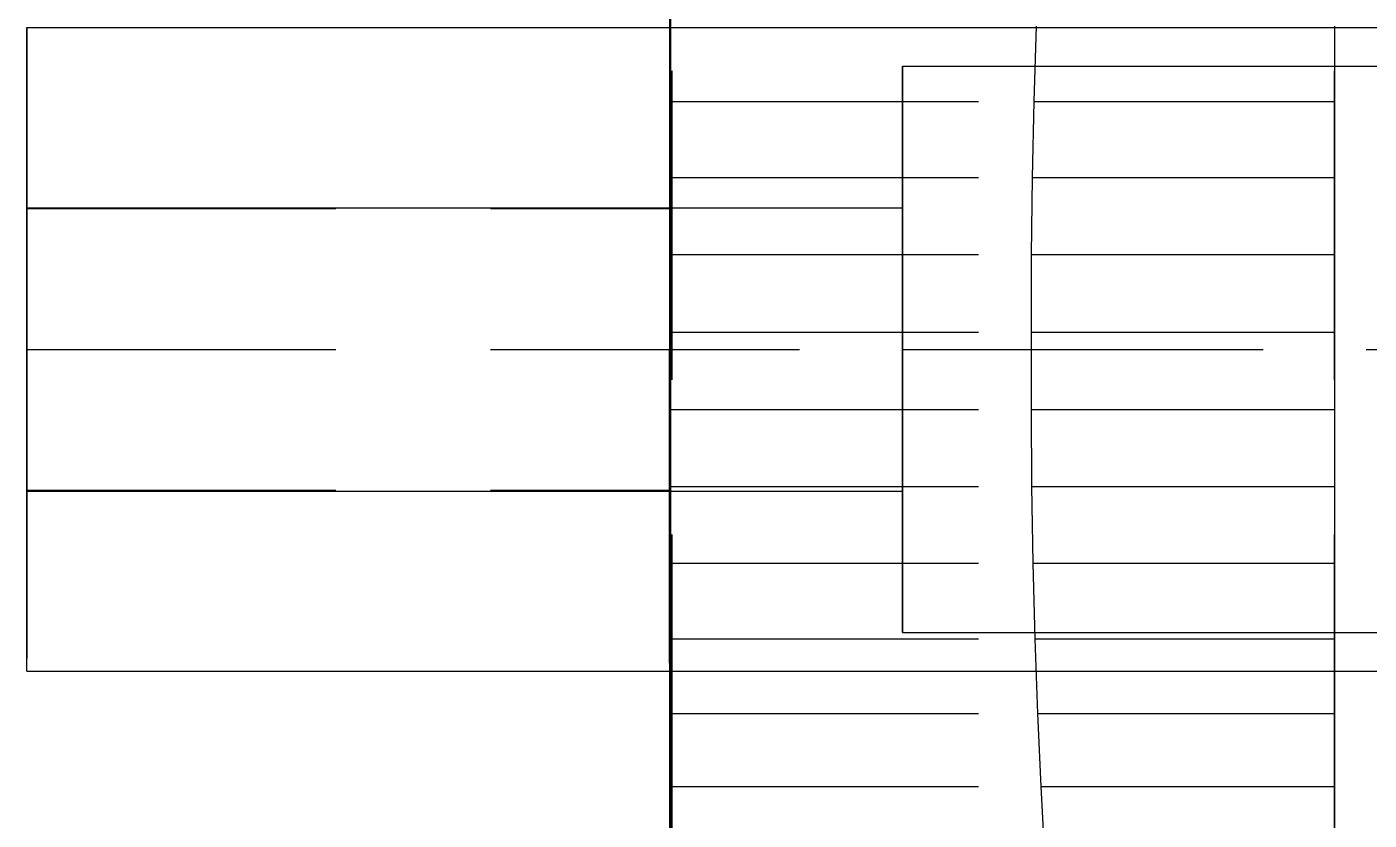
# Model space of a CAD drawing. Header units: millimetres. Extents: x 5 to 430, y 5 to 292.
# Drawn here: x 133.56 to 143.98, y 223.59 to 229.75 of the extents above; entities that cross this region are included whole.
import ezdxf

# ---------------------------------------------------------------- set-up
doc = ezdxf.new("R2010")
doc.units = ezdxf.units.MM
doc.linetypes.add('HIDDEN', pattern=[3.6, 2.4, -1.2])
doc.layers.add('HIDDEN', color=8, linetype='HIDDEN')
doc.layers.add('VISIBLE', color=7, linetype='CONTINUOUS')

msp = doc.modelspace()

# ---------------------------------------------------------------- linework, layer by layer
at = {"layer": 'HIDDEN'}
for p, q in [((138.566583, 205.406177), (138.566583, 241.906177)), ((143.710583, 205.406177), (143.710583, 241.906177)), ((138.546583, 239.065177), (138.546583, 228.336721)), ((138.546583, 239.065177), (138.546583, 228.336721)), ((138.546583, 239.065177), (138.546583, 228.336721)), ((138.546583, 239.065177), (138.546583, 228.336721)), ((138.546583, 239.065177), (138.546583, 228.336721)), ((138.546583, 239.065177), (138.546583, 228.336721)), ((138.546583, 239.065177), (138.546583, 228.336721)), ((138.546583, 239.065177), (138.546583, 228.336721)), ((138.556583, 215.421177), (138.556583, 239.065177)), ((138.556583, 217.348177), (138.556583, 237.138177)), ((138.566583, 205.406177), (138.566583, 236.906177)), ((133.556583, 229.743177), (133.556583, 227.243177)), ((133.556583, 229.743177), (133.556583, 227.243177)), ((133.556583, 229.743177), (133.556583, 227.243177)), ((133.556583, 229.743177), (133.556583, 227.243177)), ((138.546583, 229.753194), (138.546583, 229.169124)), ((141.393741, 229.753194), (141.375686, 229.169124)), ((143.710583, 229.753194), (143.710583, 229.169124)), ((140.356583, 229.443177), (140.356583, 227.243177)), ((140.356583, 229.443177), (140.356583, 227.243177)), ((138.546583, 229.169124), (138.546583, 228.576907)), ((138.546583, 229.169124), (141.375686, 229.169124)), ((141.375686, 229.169124), (141.362419, 228.576907)), ((141.375686, 229.169124), (143.710583, 229.169124)), ((143.710583, 229.169124), (143.710583, 228.576907)), ((138.546583, 228.576907), (138.546583, 227.979047)), ((138.546583, 228.576907), (141.362419, 228.576907)), ((141.362419, 228.576907), (141.356583, 227.979047)), ((141.362419, 228.576907), (143.710583, 228.576907)), ((143.710583, 228.576907), (143.710583, 227.979047)), ((133.556583, 226.143177), (133.556583, 228.343177)), ((133.556583, 228.343177), (133.556583, 227.243177)), ((133.556583, 226.143177), (133.556583, 228.343177)), ((133.556583, 228.343177), (133.556583, 227.243177)), ((133.556583, 228.343177), (133.556583, 227.243177)), ((133.556583, 226.143177), (133.556583, 228.343177)), ((133.556583, 226.143177), (133.556583, 228.343177)), ((133.556583, 228.343177), (133.556583, 227.243177)), ((133.556583, 226.143177), (133.556583, 228.343177)), ((133.556583, 228.343177), (133.556583, 227.243177)), ((133.556583, 228.343177), (133.556583, 227.243177)), ((133.556583, 226.143177), (133.556583, 228.343177)), ((133.556583, 228.343177), (133.556583, 227.243177)), ((133.556583, 226.143177), (133.556583, 228.343177)), ((133.556583, 228.343177), (133.556583, 227.243177)), ((133.556583, 228.343177), (133.556583, 227.243177)), ((133.556583, 226.143177), (133.556583, 228.343177)), ((133.556583, 226.143177), (133.556583, 228.343177)), ((133.556583, 228.343177), (133.556583, 227.243177)), ((133.556583, 226.143177), (133.556583, 228.343177)), ((133.556583, 228.343177), (133.556583, 227.243177)), ((133.556583, 228.343177), (133.556583, 227.243177)), ((133.556583, 226.143177), (133.556583, 228.343177)), ((133.556583, 228.343177), (133.556583, 227.243177)), ((133.556583, 226.143177), (133.556583, 228.343177)), ((133.556583, 228.343177), (133.556583, 227.243177)), ((133.556583, 228.343177), (133.556583, 227.243177)), ((133.556583, 226.143177), (133.556583, 228.343177)), ((133.556583, 226.143177), (133.556583, 228.343177)), ((133.556583, 228.343177), (133.556583, 227.243177)), ((133.556583, 226.143177), (133.556583, 228.343177)), ((133.556583, 228.343177), (133.556583, 227.243177)), ((133.556583, 228.343177), (133.556583, 227.243177)), ((133.556583, 226.143177), (133.556583, 228.343177)), ((133.556583, 228.343177), (133.556583, 227.243177)), ((133.556583, 226.143177), (133.556583, 228.343177)), ((133.556583, 228.343177), (133.556583, 227.243177)), ((133.556583, 228.343177), (133.556583, 227.243177)), ((133.556583, 226.143177), (133.556583, 228.343177)), ((133.556583, 226.143177), (133.556583, 228.343177)), ((133.556583, 228.343177), (133.556583, 227.243177)), ((133.556583, 226.143177), (133.556583, 228.343177)), ((133.556583, 228.343177), (133.556583, 227.243177)), ((133.556583, 228.343177), (133.556583, 227.243177)), ((133.556583, 228.336721), (138.546583, 228.336721)), ((133.556583, 228.336721), (138.546583, 228.336721)), ((133.556583, 228.336721), (138.546583, 228.336721)), ((133.556583, 228.336721), (138.546583, 228.336721)), ((133.556583, 228.336721), (138.546583, 228.336721)), ((133.556583, 228.336721), (138.546583, 228.336721)), ((133.556583, 228.336721), (138.546583, 228.336721)), ((133.556583, 228.336721), (138.546583, 228.336721)), ((138.546583, 228.336721), (138.546583, 227.243177)), ((138.546583, 228.336721), (138.546583, 226.149633)), ((138.546583, 228.336721), (138.546583, 227.243177)), ((138.546583, 228.336721), (138.546583, 226.149633)), ((138.546583, 228.336721), (138.546583, 227.243177)), ((138.546583, 228.336721), (138.546583, 226.149633)), ((138.546583, 228.336721), (138.546583, 227.243177)), ((138.546583, 228.336721), (138.546583, 226.149633)), ((138.546583, 228.336721), (138.546583, 227.243177)), ((138.546583, 228.336721), (138.546583, 226.149633)), ((138.546583, 228.336721), (138.546583, 227.243177)), ((138.546583, 228.336721), (138.546583, 226.149633)), ((138.546583, 228.336721), (138.546583, 227.243177)), ((138.546583, 228.336721), (138.546583, 226.149633)), ((138.546583, 228.336721), (138.546583, 227.243177)), ((138.546583, 228.336721), (138.546583, 226.149633)), ((140.356583, 226.143177), (140.356583, 228.343177)), ((140.356583, 228.343177), (140.356583, 227.243177)), ((140.356583, 226.143177), (140.356583, 228.343177)), ((140.356583, 228.343177), (140.356583, 227.243177)), ((140.356583, 226.143177), (140.356583, 228.343177)), ((140.356583, 228.343177), (140.356583, 227.243177)), ((140.356583, 226.143177), (140.356583, 228.343177)), ((140.356583, 228.343177), (140.356583, 227.243177)), ((140.356583, 226.143177), (140.356583, 228.343177)), ((140.356583, 228.343177), (140.356583, 227.243177)), ((140.356583, 226.143177), (140.356583, 228.343177)), ((140.356583, 228.343177), (140.356583, 227.243177)), ((140.356583, 226.143177), (140.356583, 228.343177)), ((140.356583, 228.343177), (140.356583, 227.243177)), ((140.356583, 226.143177), (140.356583, 228.343177)), ((140.356583, 228.343177), (140.356583, 227.243177)), ((140.356583, 226.143177), (140.356583, 228.343177)), ((140.356583, 228.343177), (140.356583, 227.243177)), ((140.356583, 226.143177), (140.356583, 228.343177)), ((140.356583, 228.343177), (140.356583, 227.243177)), ((140.356583, 226.143177), (140.356583, 228.343177)), ((140.356583, 228.343177), (140.356583, 227.243177)), ((140.356583, 226.143177), (140.356583, 228.343177)), ((140.356583, 228.343177), (140.356583, 227.243177)), ((140.356583, 226.143177), (140.356583, 228.343177)), ((140.356583, 228.343177), (140.356583, 227.243177)), ((140.356583, 226.143177), (140.356583, 228.343177)), ((140.356583, 228.343177), (140.356583, 227.243177)), ((140.356583, 226.143177), (140.356583, 228.343177)), ((140.356583, 228.343177), (140.356583, 227.243177)), ((140.356583, 226.143177), (140.356583, 228.343177)), ((140.356583, 228.343177), (140.356583, 227.243177)), ((140.356583, 226.143177), (140.356583, 228.343177)), ((140.356583, 228.343177), (140.356583, 227.243177)), ((140.356583, 226.143177), (140.356583, 228.343177)), ((140.356583, 228.343177), (140.356583, 227.243177)), ((140.356583, 226.143177), (140.356583, 228.343177)), ((140.356583, 228.343177), (140.356583, 227.243177)), ((140.356583, 226.143177), (140.356583, 228.343177)), ((140.356583, 228.343177), (140.356583, 227.243177)), ((140.356583, 226.143177), (140.356583, 228.343177)), ((140.356583, 228.343177), (140.356583, 227.243177)), ((140.356583, 226.143177), (140.356583, 228.343177)), ((140.356583, 228.343177), (140.356583, 227.243177)), ((140.356583, 226.143177), (140.356583, 228.343177)), ((140.356583, 228.343177), (140.356583, 227.243177)), ((140.356583, 226.143177), (140.356583, 228.343177)), ((140.356583, 228.343177), (140.356583, 227.243177)), ((138.546583, 227.979047), (138.546583, 227.378074)), ((138.546583, 227.979047), (141.356583, 227.979047)), ((141.356583, 227.979047), (141.356583, 227.378074)), ((141.356583, 227.979047), (143.710583, 227.979047)), ((143.710583, 227.979047), (143.710583, 227.378074)), ((138.546583, 227.378074), (138.546583, 226.776531)), ((138.546583, 227.378074), (141.356583, 227.378074)), ((141.356583, 227.378074), (141.356583, 226.776531)), ((141.356583, 227.378074), (143.710583, 227.378074)), ((143.710583, 227.378074), (143.710583, 226.776531)), ((133.556583, 227.243177), (133.556583, 226.143177)), ((133.556583, 227.243177), (140.356583, 227.243177)), ((133.556583, 227.243177), (133.556583, 226.143177)), ((133.556583, 227.243177), (140.356583, 227.243177)), ((133.556583, 227.243177), (133.556583, 226.143177)), ((133.556583, 227.243177), (140.356583, 227.243177)), ((133.556583, 227.243177), (133.556583, 224.743177)), ((133.556583, 227.243177), (153.556583, 227.243177)), ((133.556583, 227.243177), (133.556583, 226.143177)), ((133.556583, 227.243177), (140.356583, 227.243177)), ((133.556583, 227.243177), (133.556583, 226.143177)), ((133.556583, 227.243177), (140.356583, 227.243177)), ((133.556583, 227.243177), (133.556583, 226.143177)), ((133.556583, 227.243177), (140.356583, 227.243177)), ((133.556583, 227.243177), (133.556583, 226.143177)), ((133.556583, 227.243177), (140.356583, 227.243177)), ((133.556583, 227.243177), (133.556583, 226.143177)), ((133.556583, 227.243177), (140.356583, 227.243177)), ((133.556583, 227.243177), (133.556583, 226.143177)), ((133.556583, 227.243177), (140.356583, 227.243177)), ((133.556583, 227.243177), (133.556583, 224.743177)), ((133.556583, 227.243177), (153.556583, 227.243177)), ((133.556583, 227.243177), (133.556583, 226.143177)), ((133.556583, 227.243177), (140.356583, 227.243177)), ((133.556583, 227.243177), (133.556583, 226.143177)), ((133.556583, 227.243177), (140.356583, 227.243177)), ((133.556583, 227.243177), (133.556583, 226.143177)), ((133.556583, 227.243177), (140.356583, 227.243177)), ((133.556583, 227.243177), (133.556583, 226.143177)), ((133.556583, 227.243177), (140.356583, 227.243177)), ((133.556583, 227.243177), (133.556583, 226.143177)), ((133.556583, 227.243177), (140.356583, 227.243177)), ((133.556583, 227.243177), (133.556583, 226.143177)), ((133.556583, 227.243177), (140.356583, 227.243177)), ((133.556583, 227.243177), (133.556583, 224.743177)), ((133.556583, 227.243177), (153.556583, 227.243177)), ((133.556583, 227.243177), (133.556583, 226.143177)), ((133.556583, 227.243177), (140.356583, 227.243177)), ((133.556583, 227.243177), (133.556583, 226.143177)), ((133.556583, 227.243177), (140.356583, 227.243177)), ((133.556583, 227.243177), (133.556583, 226.143177)), ((133.556583, 227.243177), (140.356583, 227.243177)), ((133.556583, 227.243177), (133.556583, 226.143177)), ((133.556583, 227.243177), (140.356583, 227.243177)), ((133.556583, 227.243177), (133.556583, 226.143177)), ((133.556583, 227.243177), (140.356583, 227.243177)), ((133.556583, 227.243177), (133.556583, 226.143177)), ((133.556583, 227.243177), (140.356583, 227.243177)), ((133.556583, 227.243177), (133.556583, 224.743177)), ((133.556583, 227.243177), (153.556583, 227.243177)), ((133.556583, 227.243177), (133.556583, 226.143177)), ((133.556583, 227.243177), (140.356583, 227.243177)), ((133.556583, 227.243177), (133.556583, 226.143177)), ((133.556583, 227.243177), (140.356583, 227.243177)), ((133.556583, 227.243177), (133.556583, 226.143177)), ((133.556583, 227.243177), (140.356583, 227.243177)), ((138.546583, 227.243177), (138.546583, 226.149633)), ((138.546583, 227.243177), (138.546583, 224.805857)), ((138.546583, 224.805857), (138.546583, 227.243177)), ((138.546583, 227.243177), (138.546583, 226.170756)), ((138.546583, 226.170756), (138.546583, 227.243177)), ((138.546583, 227.243177), (138.546583, 226.170756)), ((138.546583, 226.170756), (138.546583, 227.243177)), ((138.546583, 227.243177), (138.546583, 226.149633)), ((138.546583, 227.243177), (138.546583, 226.170756)), ((138.546583, 226.170756), (138.546583, 227.243177)), ((138.546583, 227.243177), (138.546583, 226.170756)), ((138.546583, 226.170756), (138.546583, 227.243177)), ((138.546583, 227.243177), (138.546583, 226.149633)), ((138.546583, 227.243177), (138.546583, 224.805857)), ((138.546583, 224.805857), (138.546583, 227.243177)), ((138.546583, 227.243177), (138.546583, 226.170756)), ((138.546583, 226.170756), (138.546583, 227.243177)), ((138.546583, 227.243177), (138.546583, 226.170756)), ((138.546583, 226.170756), (138.546583, 227.243177)), ((138.546583, 227.243177), (138.546583, 226.149633)), ((138.546583, 227.243177), (138.546583, 226.170756)), ((138.546583, 226.170756), (138.546583, 227.243177)), ((138.546583, 227.243177), (138.546583, 226.170756)), ((138.546583, 226.170756), (138.546583, 227.243177)), ((138.546583, 227.243177), (138.546583, 226.149633)), ((138.546583, 227.243177), (138.546583, 224.805857)), ((138.546583, 224.805857), (138.546583, 227.243177)), ((138.546583, 227.243177), (138.546583, 226.170756)), ((138.546583, 226.170756), (138.546583, 227.243177)), ((138.546583, 227.243177), (138.546583, 226.170756)), ((138.546583, 226.170756), (138.546583, 227.243177)), ((138.546583, 227.243177), (138.546583, 226.149633)), ((138.546583, 227.243177), (138.546583, 226.170756)), ((138.546583, 226.170756), (138.546583, 227.243177)), ((138.546583, 227.243177), (138.546583, 226.170756)), ((138.546583, 226.170756), (138.546583, 227.243177)), ((138.546583, 227.243177), (138.546583, 226.149633)), ((138.546583, 227.243177), (138.546583, 224.805857)), ((138.546583, 224.805857), (138.546583, 227.243177)), ((138.546583, 227.243177), (138.546583, 226.170756)), ((138.546583, 226.170756), (138.546583, 227.243177)), ((138.546583, 227.243177), (138.546583, 226.170756)), ((138.546583, 226.170756), (138.546583, 227.243177)), ((138.546583, 227.243177), (138.546583, 226.149633)), ((138.546583, 227.243177), (138.546583, 226.170756)), ((138.546583, 226.170756), (138.546583, 227.243177)), ((138.546583, 227.243177), (138.546583, 226.170756)), ((138.546583, 226.170756), (138.546583, 227.243177)), ((140.356583, 227.243177), (140.356583, 225.043177)), ((140.356583, 227.243177), (140.356583, 226.143177)), ((140.356583, 227.243177), (140.356583, 225.043177)), ((140.356583, 227.243177), (140.356583, 226.143177)), ((140.356583, 227.243177), (140.356583, 226.143177)), ((140.356583, 227.243177), (140.356583, 226.143177)), ((140.356583, 227.243177), (140.356583, 226.143177)), ((140.356583, 227.243177), (140.356583, 226.143177)), ((140.356583, 227.243177), (140.356583, 226.143177)), ((140.356583, 227.243177), (140.356583, 226.143177)), ((140.356583, 227.243177), (140.356583, 226.143177)), ((140.356583, 227.243177), (140.356583, 226.143177)), ((140.356583, 227.243177), (140.356583, 226.143177)), ((140.356583, 227.243177), (140.356583, 226.143177)), ((140.356583, 227.243177), (140.356583, 226.143177)), ((140.356583, 227.243177), (140.356583, 226.143177)), ((140.356583, 227.243177), (140.356583, 226.143177)), ((140.356583, 227.243177), (140.356583, 226.143177)), ((140.356583, 227.243177), (140.356583, 226.143177)), ((140.356583, 227.243177), (140.356583, 226.143177)), ((140.356583, 227.243177), (140.356583, 226.143177)), ((140.356583, 227.243177), (140.356583, 226.143177)), ((140.356583, 227.243177), (140.356583, 226.143177)), ((140.356583, 227.243177), (140.356583, 226.143177)), ((140.356583, 227.243177), (140.356583, 226.143177)), ((140.356583, 227.243177), (140.356583, 226.143177)), ((140.356583, 227.243177), (150.356583, 227.243177)), ((140.356583, 227.243177), (150.356583, 227.243177)), ((138.546583, 226.776531), (138.546583, 226.176962)), ((138.546583, 226.776531), (141.356583, 226.776531)), ((141.356583, 226.776531), (141.358041, 226.176962)), ((141.356583, 226.776531), (143.710583, 226.776531)), ((143.710583, 226.776531), (143.710583, 226.176962)), ((133.556583, 226.149633), (138.546583, 226.149633)), ((133.556583, 226.149633), (138.546583, 226.149633)), ((133.556583, 226.149633), (138.546583, 226.149633)), ((133.556583, 226.149633), (138.546583, 226.149633)), ((133.556583, 226.149633), (138.546583, 226.149633)), ((133.556583, 226.149633), (138.546583, 226.149633)), ((133.556583, 226.149633), (138.546583, 226.149633)), ((133.556583, 226.149633), (138.546583, 226.149633)), ((138.546583, 226.176962), (138.546583, 225.581903)), ((138.546583, 226.176962), (141.358041, 226.176962)), ((138.546583, 226.149633), (138.546583, 215.421177)), ((138.546583, 226.149633), (138.546583, 215.421177)), ((138.546583, 226.149633), (138.546583, 215.421177)), ((138.546583, 226.149633), (138.546583, 215.421177)), ((138.546583, 226.149633), (138.546583, 215.421177)), ((138.546583, 226.149633), (138.546583, 215.421177)), ((138.546583, 226.149633), (138.546583, 215.421177)), ((138.546583, 226.149633), (138.546583, 215.421177)), ((141.358041, 226.176962), (141.369142, 225.581903)), ((141.358041, 226.176962), (143.710583, 226.176962)), ((143.710583, 226.176962), (143.710583, 225.581903)), ((138.546583, 225.581903), (138.546583, 224.993872)), ((138.546583, 225.581903), (141.369142, 225.581903)), ((141.369142, 225.581903), (141.385058, 224.993872)), ((141.369142, 225.581903), (143.710583, 225.581903)), ((143.710583, 225.581903), (143.710583, 224.993872)), ((138.546583, 224.993872), (138.546583, 224.415357)), ((138.546583, 224.993872), (141.385058, 224.993872)), ((141.385058, 224.993872), (141.405723, 224.415357)), ((141.385058, 224.993872), (143.710583, 224.993872)), ((143.710583, 224.993872), (143.710583, 224.415357)), ((138.546583, 224.415357), (138.546583, 223.848805)), ((138.546583, 224.415357), (141.405723, 224.415357)), ((141.405723, 224.415357), (141.431048, 223.848805)), ((141.405723, 224.415357), (143.710583, 224.415357)), ((143.710583, 224.415357), (143.710583, 223.848805)), ((138.546583, 223.848805), (138.546583, 223.296613)), ((138.546583, 223.848805), (141.431048, 223.848805)), ((141.431048, 223.848805), (141.460926, 223.296613)), ((141.431048, 223.848805), (143.710583, 223.848805)), ((143.710583, 223.848805), (143.710583, 223.296613))]:
    msp.add_line(p, q, dxfattribs=at)
at = {"layer": 'VISIBLE'}
for p, q in [((133.556583, 228.343177), (133.556583, 229.743177)), ((133.556583, 228.343177), (133.556583, 229.743177)), ((133.556583, 228.343177), (133.556583, 229.743177)), ((133.556583, 228.343177), (133.556583, 229.743177)), ((133.556583, 229.743177), (153.556583, 229.743177)), ((133.556583, 229.743177), (153.556583, 229.743177)), ((133.556583, 229.743177), (153.556583, 229.743177)), ((133.556583, 229.743177), (153.556583, 229.743177)), ((140.356583, 225.043177), (140.356583, 229.443177)), ((140.356583, 229.443177), (150.356583, 229.443177)), ((133.556583, 228.336721), (133.556583, 228.343177)), ((133.556583, 228.336721), (133.556583, 228.343177)), ((133.556583, 228.336721), (133.556583, 228.343177)), ((133.556583, 228.336721), (133.556583, 228.343177)), ((133.556583, 228.336721), (133.556583, 228.343177)), ((133.556583, 228.336721), (133.556583, 228.343177)), ((133.556583, 228.336721), (133.556583, 228.343177)), ((133.556583, 228.336721), (133.556583, 228.343177)), ((133.556583, 228.343177), (140.356583, 228.343177)), ((133.556583, 228.343177), (140.356583, 228.343177)), ((133.556583, 228.343177), (140.356583, 228.343177)), ((133.556583, 228.343177), (140.356583, 228.343177)), ((133.556583, 228.343177), (140.356583, 228.343177)), ((133.556583, 228.343177), (140.356583, 228.343177)), ((133.556583, 228.343177), (140.356583, 228.343177)), ((133.556583, 228.343177), (140.356583, 228.343177)), ((133.556583, 226.149633), (133.556583, 228.336721)), ((133.556583, 226.149633), (133.556583, 228.336721)), ((133.556583, 226.149633), (133.556583, 228.336721)), ((133.556583, 226.149633), (133.556583, 228.336721)), ((133.556583, 226.149633), (133.556583, 228.336721)), ((133.556583, 226.149633), (133.556583, 228.336721)), ((133.556583, 226.149633), (133.556583, 228.336721)), ((133.556583, 226.149633), (133.556583, 228.336721)), ((133.556583, 226.143177), (133.556583, 226.149633)), ((133.556583, 226.143177), (133.556583, 226.149633)), ((133.556583, 226.143177), (133.556583, 226.149633)), ((133.556583, 226.143177), (133.556583, 226.149633)), ((133.556583, 226.143177), (133.556583, 226.149633)), ((133.556583, 226.143177), (133.556583, 226.149633)), ((133.556583, 226.143177), (133.556583, 226.149633)), ((133.556583, 226.143177), (133.556583, 226.149633)), ((133.556583, 224.743177), (133.556583, 226.143177)), ((133.556583, 224.743177), (133.556583, 226.143177)), ((133.556583, 224.743177), (133.556583, 226.143177)), ((133.556583, 224.743177), (133.556583, 226.143177)), ((133.556583, 226.143177), (140.356583, 226.143177)), ((133.556583, 226.143177), (140.356583, 226.143177)), ((133.556583, 226.143177), (140.356583, 226.143177)), ((133.556583, 226.143177), (140.356583, 226.143177)), ((133.556583, 226.143177), (140.356583, 226.143177)), ((133.556583, 226.143177), (140.356583, 226.143177)), ((133.556583, 226.143177), (140.356583, 226.143177)), ((133.556583, 226.143177), (140.356583, 226.143177)), ((140.356583, 225.043177), (150.356583, 225.043177)), ((133.556583, 224.743177), (153.556583, 224.743177)), ((133.556583, 224.743177), (153.556583, 224.743177)), ((133.556583, 224.743177), (153.556583, 224.743177)), ((133.556583, 224.743177), (153.556583, 224.743177))]:
    msp.add_line(p, q, dxfattribs=at)

doc.saveas('drawing.dxf')
